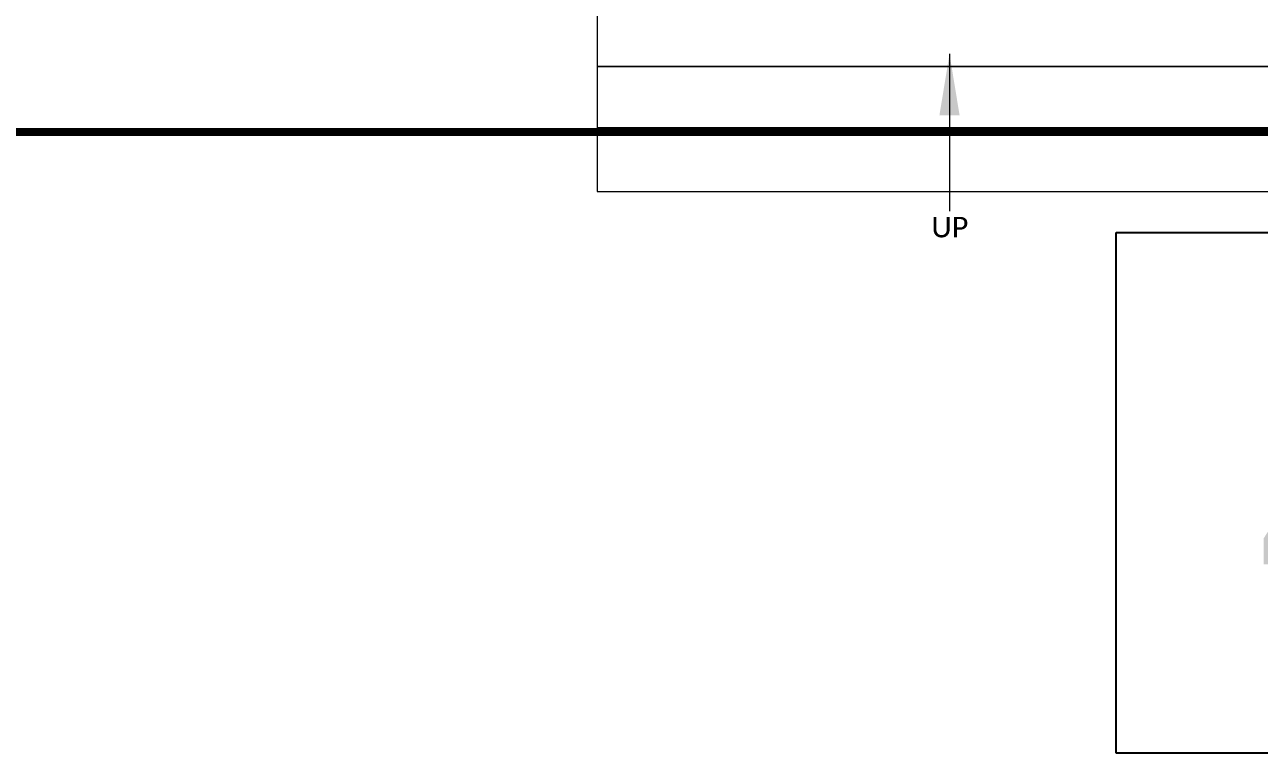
# Model space of a CAD drawing. Header units: millimetres. Extents: x -176651 to 424033, y -469666 to 486614.
# Drawn here: x 226145 to 232169, y 78494 to 82048 of the extents above; entities that cross this region are included whole.
import ezdxf

# ---------------------------------------------------------------- set-up
doc = ezdxf.new("R2010")
doc.units = ezdxf.units.MM
doc.linetypes.add('1625W-Roof Plan$0$DASHED', pattern=[0.75, 0.5, -0.25])
for name, color, linetype in [('1625_West Villa$0$ad-Arrow', 8, 'Continuous'), ('1625_West Villa$0$ad-Text main', 8, 'Continuous'), ('1625_West Villa$0$ad-Verandah', 8, 'Continuous'), ('1625W-Roof Plan$0$ad-Primary Roof', 8, 'Continuous'), ('Site Levels$0$ad-Lvl-Backyard', 6, 'Continuous')]:
    doc.layers.add(name, color=color, linetype=linetype)
doc.styles.add('1625_West Villa$0$6 U T S R N_Corridor-Basement$0$grid_text', font='verdana.ttf', dxfattribs={"width": 0.9})
doc.styles.add('1625_West Villa$0$6 U T S R N_Corridor-Basement$0$Standard', font='arial.ttf')
doc.styles.add('Site Levels$0$Sections_The woods Site plan_Entrances$0$Standard', font='arial.ttf')
doc.dimstyles.new('1625_West Villa$0$6 U T S R N_Corridor-Basement$0$1.125', dxfattribs={"dimtxt": 350, "dimasz": 100, "dimexe": 75, "dimexo": 50, "dimgap": 50, "dimtad": 0, "dimdec": 0, "dimzin": 0, "dimdsep": 46, "dimtxsty": '1625_West Villa$0$6 U T S R N_Corridor-Basement$0$grid_text', "dimblk": '1625_West Villa$0$6 U T S R N_Corridor-Basement$0$_ArchTick', "dimcen": 0, "dimdle": 75, "dimclrd": 256, "dimclre": 8, "dimclrt": 7, "dimadec": 3, "dimazin": 0, "dimtfac": 1, "dimtdec": 0, "dimtofl": 0, "dimtmove": 2, "dimatfit": 2, "dimfxl": 80, "dimtolj": 1, "dimtzin": 0, "dimlwd": 18, "dimlwe": 9, "dimarcsym": 0})

# ---------------------------------------------------------------- blocks, each defined once
blk = doc.blocks.new('1625_West Villa$0$6 U T S R N_Corridor-Basement$0$_ArchTick')
at = {"color": 0, "linetype": 'ByBlock', "const_width": 0.15}
blk.add_lwpolyline([(-0.5, -0.5), (0.5, 0.5)], dxfattribs=at)
blk = doc.blocks.new('1625W-Roof Plan$0$A$Ca594aa6c')
at = {"layer": '1625W-Roof Plan$0$ad-Primary Roof', "linetype": '1625W-Roof Plan$0$DASHED', "ltscale": 2, "const_width": 40}
blk.add_lwpolyline([(12570, -15450), (2380, -15450), (7475, -10550)], close=True, dxfattribs=at)
blk = doc.blocks.new('1625W-Roof Plan')
blk.add_blockref('1625W-Roof Plan$0$A$Ca594aa6c', (0, 13620))
blk = doc.blocks.new('Site Levels$0$zw$B088')
at = {"layer": 'Site Levels$0$ad-Lvl-Backyard', "insert": (240845.2, -19663.7), "char_height": 1269.98, "width": 5515.022, "attachment_point": 5, "style": 'Site Levels$0$Sections_The woods Site plan_Entrances$0$Standard', "bg_fill": 19, "box_fill_scale": 1.5, "bg_fill_color": 256, "bg_fill_transparency": 0}
blk.add_mtext('497.12', dxfattribs=at)
blk = doc.blocks.new('Site Levels')
at = {"layer": 'Site Levels$0$ad-Lvl-Backyard', "ltscale": 5}
blk.add_blockref('Site Levels$0$zw$B088', (-5982.9, 99418.6), dxfattribs=at)
blk = doc.blocks.new('1625_West Villa$0$zw$6CCD')
at = {"layer": '1625_West Villa$0$ad-Verandah', "lineweight": 9}
for points in [[(6195, -14830), (6195, -15130), (9635, -15130), (9635, -14830)], [(6195, -15130), (6195, -15430), (9635, -15430), (9635, -15130)], [(6195, -15430), (6195, -15740), (9635, -15740), (9635, -15430)]]:
    blk.add_lwpolyline(points, close=True, dxfattribs=at)
at = {"layer": '1625_West Villa$0$ad-Text main', "insert": (7916.6, -15914.7), "char_height": 100, "width": 207.6, "attachment_point": 5, "style": '1625_West Villa$0$6 U T S R N_Corridor-Basement$0$Standard', "bg_fill": 2}
blk.add_mtext('{\\fCalibri Light|b0|i0|c0|p34;UP}', dxfattribs=at)
at = {"layer": '1625_West Villa$0$ad-Arrow'}
blk.add_leader([(7915, -15069.4), (7915, -15836)], dimstyle='1625_West Villa$0$6 U T S R N_Corridor-Basement$0$1.125', override={"dimscale": 1, "dimasz": 300, "dimgap": 50, "dimtad": 0}, dxfattribs=at)
blk = doc.blocks.new('1625_West Villa')
at = {"layer": '1625_West Villa$0$ad-Verandah'}
blk.add_blockref('1625_West Villa$0$zw$6CCD', (0, 13620), dxfattribs=at)
blk.add_blockref('1625W-Roof Plan', (0, 0))
blk = doc.blocks.new("All Plot's Villa Plans")
at = {"ltscale": 5}
blk.add_blockref('1625_West Villa', (222742.3, 83354.9), dxfattribs=at)

msp = doc.modelspace()

# ---------------------------------------------------------------- block references
at = {"ltscale": 5}
msp.add_blockref("All Plot's Villa Plans", (0, 0), dxfattribs=at)

# ---------------------------------------------------------------- next in the draw order: block references
msp.add_blockref('Site Levels', (0, 0), dxfattribs=at)

doc.saveas('drawing.dxf')
